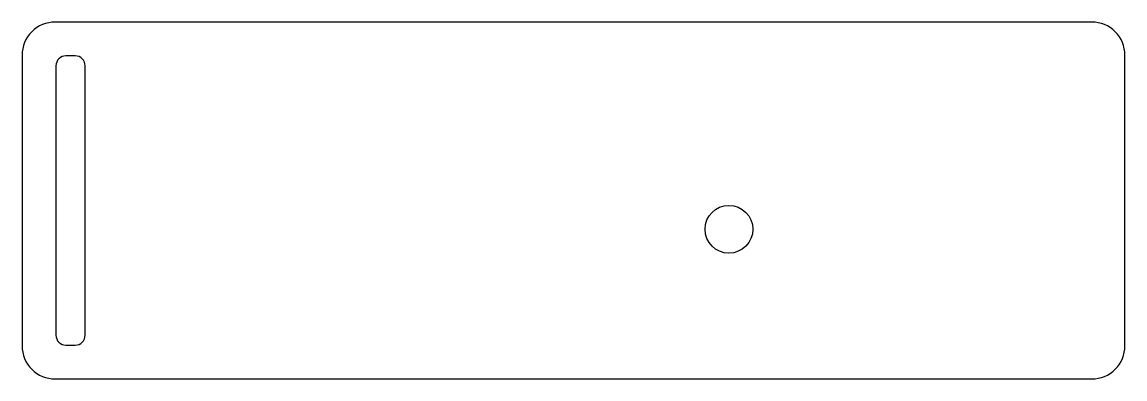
# Model space of a CAD drawing. Header units: millimetres. Extents: x -7.9 to 75.1, y -24.7 to 2.2.
import ezdxf

# ---------------------------------------------------------------- set-up
doc = ezdxf.new("R2010")
doc.units = ezdxf.units.MM
doc.layers.get('0').update_dxf_attribs({"linetype": 'CONTINUOUS'})

msp = doc.modelspace()

# ---------------------------------------------------------------- linework, layer by layer
for points in [[(75.1, -0.288, 0.414214), (72.6, 2.212), (-5.403, 2.212, 0.414214), (-7.903, -0.288), (-7.903, -22.191, 0.414214), (-5.403, -24.691), (72.6, -24.691, 0.414214), (75.1, -22.191)], [(-4.602, -0.34, 0.414214), (-5.352, -1.09), (-5.352, -21.39, 0.414214), (-4.602, -22.14), (-3.902, -22.14, 0.414214), (-3.152, -21.39), (-3.152, -1.09, 0.414214), (-3.902, -0.34)]]:
    msp.add_lwpolyline(points, format="xyb", close=True)
msp.add_circle((45.298, -13.41), 1.8)

doc.saveas('drawing.dxf')
